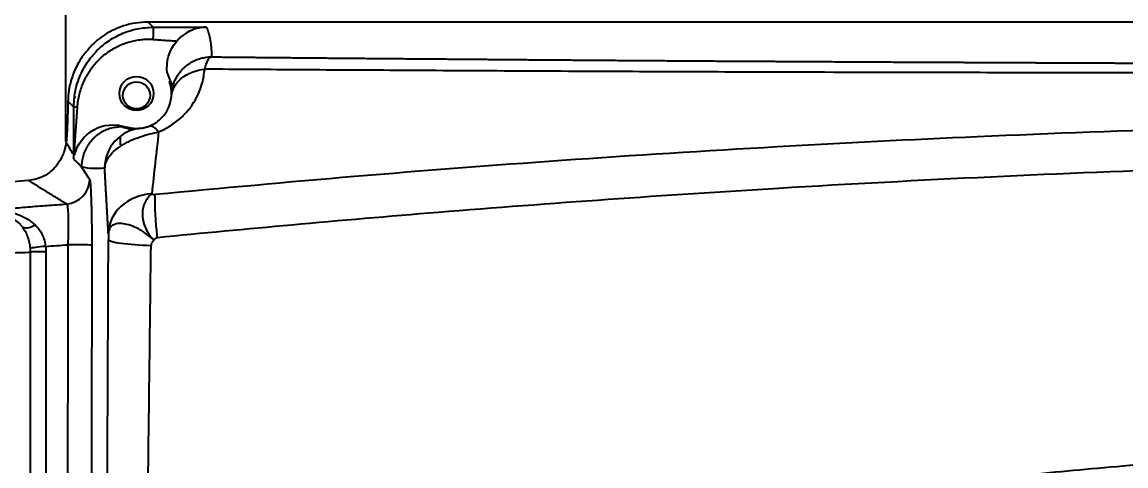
# Model space of a CAD drawing. Header units: millimetres. Extents: x 22 to 2359, y 6 to 1660.
# Drawn here: x 1019.8 to 1158.3, y 1384.1 to 1439.9 of the extents above; entities that cross this region are included whole.
import ezdxf

# ---------------------------------------------------------------- set-up
doc = ezdxf.new("R2010")
doc.units = ezdxf.units.MM
doc.layers.get('Defpoints').update_dxf_attribs({"linetype": 'CONTINUOUS'})
doc.layers.add('1LINE', color=7, linetype='CONTINUOUS')
doc.styles.add('Annotative', font='malgun.ttf')
doc.dimstyles.new('WOO', dxfattribs={"dimtxt": 20, "dimasz": 2, "dimexe": 1.25, "dimexo": 0.3, "dimgap": 1, "dimtad": 1, "dimdec": 1, "dimzin": 1, "dimdsep": 46, "dimtxsty": 'Annotative', "dimcen": 0, "dimclrd": 1, "dimclre": 1, "dimclrt": 2, "dimadec": 0, "dimazin": 0, "dimtfac": 1, "dimtdec": 1, "dimtofl": 0, "dimtmove": 0, "dimatfit": 3, "dimfxl": 0, "dimarcsym": 0})

# ---------------------------------------------------------------- blocks, each defined once
blk = doc.blocks.new('*D9')
at = {"layer": '1LINE', "color": 1, "lineweight": -2}
for p, q in [((948.16, 1394.59), (948.16, 1531.77)), ((1431.09, 1290.67), (1431.09, 1531.77)), ((950.16, 1530.52), (1429.09, 1530.52))]:
    blk.add_line(p, q, dxfattribs=at)
at = {"layer": '1LINE', "color": 1}
for points in [[(950.16, 1530.86), (950.16, 1530.19), (948.16, 1530.52)], [(1429.09, 1530.86), (1429.09, 1530.19), (1431.09, 1530.52)]]:
    blk.add_solid(points, dxfattribs=at)
at = {"layer": 'Defpoints', "color": 0}
for p in [(1431.09, 1530.52), (948.16, 1394.29), (1431.09, 1290.37)]:
    blk.add_point(p, dxfattribs=at)
at = {"layer": '1LINE', "color": 2, "insert": (1189.63, 1541.86), "char_height": 20, "attachment_point": 5, "style": 'Annotative'}
blk.add_mtext('483', dxfattribs=at)
blk = doc.blocks.new('*D12')
at = {"layer": '1LINE', "color": 1, "lineweight": -2}
for p, q in [((1025.27, 1424.9), (1025.27, 1492.44)), ((1431.09, 1290.67), (1431.09, 1492.44)), ((1027.27, 1491.19), (1429.09, 1491.19))]:
    blk.add_line(p, q, dxfattribs=at)
at = {"layer": '1LINE', "color": 1}
for points in [[(1027.27, 1491.52), (1027.27, 1490.85), (1025.27, 1491.19)], [(1429.09, 1491.52), (1429.09, 1490.85), (1431.09, 1491.19)]]:
    blk.add_solid(points, dxfattribs=at)
at = {"layer": 'Defpoints', "color": 0}
for p in [(1431.09, 1491.19), (1025.27, 1424.6), (1431.09, 1290.37)]:
    blk.add_point(p, dxfattribs=at)
at = {"layer": '1LINE', "color": 2, "insert": (1228.18, 1502.52), "char_height": 20, "attachment_point": 5, "style": 'Annotative'}
blk.add_mtext('406', dxfattribs=at)

msp = doc.modelspace()

# ---------------------------------------------------------------- linework, layer by layer
at = {"layer": '1LINE'}
for p, q in [((1035.58, 1439.88), (1036.22, 1439.24)), ((1342.13, 1439.88), (1035.58, 1439.88)), ((1025.53, 1429.94), (1026.27, 1429.21)), ((1026.28, 1423.2), (1026.27, 1429.21)), ((1026.32, 1423.2), (1026.73, 1429.21)), ((1032.13, 1424.46), (1032.13, 1425.57))]:
    msp.add_line(p, q, dxfattribs=at)
for centre, radius in [((1034.13, 1430.92), 2.15), ((1034.13, 1430.68), 1.7)]:
    msp.add_circle(centre, radius, dxfattribs=at)
for centre, major_axis, ratio, start_param, end_param in [((1036.11, 1437.72), (0.11, 1.52), 0.07408, 4.712389, 6.253607), ((1026.53, 1429.94), (1, -0.02), 0.490804, 1.580453, 1.780037), ((1035.14, 1421.58), (-0.54, 4.97), 0.999384, 0, 1.463021), ((1025.15, 1420.13), (-2.17, -2.23), 0.99694, 0.83923, 2.342329), ((1036.93, 1412.95), (-6.26, 1.09), 0.843858, 4.998092, 6.410229), ((1015.92, 1411.03), (-3.3, 3.76), 0.997886, 4.6809, 5.661906), ((1022.72, 1411.67), (1.99, 0.2), 0.024787, 1.567613, 2.920713), ((1025.52, 1411.85), (3, 0), 0.02481, 0.034917, 1.571511), ((1015.92, 1411.03), (5, 0), 0.025547, 4.707686, 6.064809), ((1022.76, 1410.99), (2, 0), 0.025548, 1.570106, 2.923217), ((1228.13, 811.91), (645.3, 0), 0.885157, 1.393202, 1.79558)]:
    msp.add_ellipse(centre, major_axis=major_axis, ratio=ratio, start_param=start_param, end_param=end_param, dxfattribs=at)
for points, degree, knots in [([(1035.58, 1439.88), (1035.05, 1439.86), (1034.02, 1439.81), (1032.52, 1439.44), (1030.88, 1438.78), (1029.14, 1437.68), (1028.13, 1436.52), (1027.63, 1435.94)], 3, [0, 0, 0, 0, 0.171571, 0.337987, 0.499252, 0.75053, 1, 1, 1, 1]), ([(1026.27, 1429.21), (1026.28, 1429.67), (1026.32, 1430.56), (1026.59, 1431.85), (1027.07, 1433.29), (1027.89, 1434.82), (1029.13, 1436.34), (1030.65, 1437.6), (1032.38, 1438.52), (1034.26, 1439.12), (1035.56, 1439.2), (1036.22, 1439.24)], 3, [0, 0, 0, 0, 0.087242, 0.170867, 0.250877, 0.377187, 0.500996, 0.625448, 0.750639, 0.873708, 1, 1, 1, 1]), ([(1036.22, 1439.24), (1037.54, 1439.24), (1039.53, 1439.25), (1040.18, 1439.25), (1041.21, 1439.25), (1042.7, 1439.25), (1042.92, 1439.25)], 2, [0, 0, 0, 0.5, 0.5, 0.75, 0.75, 1, 1, 1]), ([(1042.92, 1439.26), (1042.73, 1439.24), (1042.36, 1439.22), (1041.65, 1439.08), (1040.82, 1438.78), (1040.06, 1438.3), (1039.53, 1437.86), (1039.31, 1437.62), (1039.2, 1437.5)], 3, [0, 0, 0, 0, 0.145868, 0.287924, 0.553401, 0.788945, 0.899429, 1, 1, 1, 1]), ([(1042.92, 1439.25), (1043.21, 1438.48), (1043.37, 1437.66), (1043.46, 1437.17), (1043.5, 1436.67), (1043.55, 1436.09), (1043.52, 1435.51)], 2, [0, 0, 0, 0.5, 0.5, 0.75, 0.75, 1, 1, 1]), ([(1026.72, 1429.21), (1026.74, 1429.49), (1026.8, 1430.04), (1026.97, 1430.85), (1027.2, 1431.64), (1027.51, 1432.4), (1027.87, 1433.13), (1028.3, 1433.82), (1028.77, 1434.46), (1029.3, 1435.05), (1029.88, 1435.6), (1030.5, 1436.08), (1031.15, 1436.51), (1031.83, 1436.87), (1032.53, 1437.18), (1033.26, 1437.41), (1033.99, 1437.59), (1034.74, 1437.7), (1035.48, 1437.74), (1035.98, 1437.73), (1036.22, 1437.71)], 3, [0, 0, 0, 0, 0.0577, 0.115206, 0.172436, 0.229404, 0.286105, 0.342539, 0.398708, 0.454613, 0.510258, 0.565644, 0.620776, 0.675659, 0.730297, 0.784695, 0.838859, 0.892792, 0.946504, 1, 1, 1, 1]), ([(1036.22, 1437.71), (1036.47, 1437.69), (1036.96, 1437.65), (1037.7, 1437.6), (1038.45, 1437.55), (1038.95, 1437.52), (1039.2, 1437.5)], 3, [0, 0, 0, 0, 0.247801, 0.497072, 0.747779, 1, 1, 1, 1]), ([(1027.63, 1435.94), (1027.47, 1435.73), (1027.17, 1435.32), (1026.61, 1434.37), (1026.03, 1433.06), (1025.69, 1431.69), (1025.56, 1430.65), (1025.54, 1430.18), (1025.53, 1429.94)], 3, [0, 0, 0, 0, 0.117289, 0.228491, 0.495315, 0.764189, 0.882073, 1, 1, 1, 1]), ([(1042.69, 1433.97), (1042.75, 1434.19), (1042.88, 1434.63), (1043.05, 1435.02), (1043.19, 1435.26), (1043.34, 1435.44), (1043.45, 1435.48), (1043.52, 1435.51)], 3, [0, 0, 0, 0, 0.249629, 0.499535, 0.624688, 0.749782, 1, 1, 1, 1]), ([(1043.52, 1435.51), (1058.62, 1435.36), (1073.91, 1435.24), (1089.18, 1435.11), (1110.8, 1434.97), (1117.01, 1434.94), (1126.25, 1434.88), (1135.52, 1434.84), (1139.79, 1434.82), (1144.13, 1434.8), (1148.28, 1434.78), (1152.41, 1434.76), (1158.2, 1434.74), (1164.06, 1434.72)], 2, [0, 0, 0, 0.25, 0.25, 0.5, 0.6, 0.6, 0.75, 0.75, 0.821429, 0.821429, 0.892857, 0.892857, 1, 1, 1]), ([(1036.91, 1426.09), (1037.17, 1426.2), (1037.69, 1426.44), (1038.42, 1426.86), (1039.1, 1427.34), (1039.65, 1427.8), (1040.2, 1428.34), (1040.84, 1429.06), (1041.73, 1430.39), (1042.44, 1432.08), (1042.61, 1433.39), (1042.69, 1433.97)], 3, [0, 0, 0, 0, 0.065194, 0.132535, 0.202184, 0.272701, 0.319308, 0.41077, 0.542736, 0.79583, 1, 1, 1, 1]), ([(1038.51, 1430.54), (1038.58, 1431.32), (1038.99, 1432.17), (1040.53, 1433.47), (1041.64, 1433.87), (1042.69, 1433.97)], 3, [0, 0, 0, 0, 0.5, 0.5, 1, 1, 1, 1]), ([(1163.87, 1433.51), (1160.24, 1433.51), (1152.56, 1433.51), (1140.43, 1433.53), (1125.68, 1433.56), (1110.59, 1433.6), (1095.13, 1433.66), (1081.37, 1433.73), (1067.76, 1433.81), (1054.96, 1433.88), (1046.71, 1433.94), (1042.69, 1433.97)], 3, [0, 0, 0, 0, 0.088719, 0.187768, 0.297156, 0.450953, 0.559522, 0.679375, 0.792385, 0.898826, 1, 1, 1, 1]), ([(1038.52, 1430.73), (1038.53, 1430.87), (1038.53, 1431.15), (1038.48, 1431.72), (1038.34, 1432.16), (1038.26, 1432.45)], 3, [0, 0, 0, 0, 0.241466, 0.488466, 1, 1, 1, 1]), ([(1025.53, 1429.94), (1025.52, 1429.21), (1025.5, 1428.54), (1025.48, 1427.77), (1025.46, 1427.12), (1025.44, 1426.75), (1025.43, 1426.43), (1025.41, 1426.08), (1025.39, 1425.78), (1025.37, 1425.46), (1025.35, 1425.2), (1025.33, 1424.93), (1025.3, 1424.74)], 2, [0, 0, 0, 0.25, 0.25, 0.5, 0.5, 0.625, 0.625, 0.75, 0.75, 0.875, 0.875, 1, 1, 1]), ([(1035.8, 1426.85), (1035.92, 1426.9), (1036.18, 1427.02), (1036.65, 1427.3), (1037.37, 1427.87), (1037.99, 1428.71), (1038.39, 1429.66), (1038.47, 1430.26), (1038.51, 1430.54)], 3, [0, 0, 0, 0, 0.047628, 0.100773, 0.223573, 0.493608, 0.76038, 1, 1, 1, 1]), ([(1026.35, 1423.19), (1026.68, 1424.53), (1027.58, 1425.7), (1029.97, 1427.02), (1031.44, 1427.17), (1032.76, 1426.74)], 3, [0, 0, 0, 0, 0.5, 0.5, 1, 1, 1, 1]), ([(1034.6, 1426.55), (1034.61, 1426.55), (1034.63, 1426.55), (1034.72, 1426.56), (1034.83, 1426.58), (1034.98, 1426.6), (1035.15, 1426.64), (1035.33, 1426.69), (1035.5, 1426.74), (1035.65, 1426.79), (1035.74, 1426.83), (1035.8, 1426.85)], 3, [0, 0, 0, 0, 0.224286, 0.419601, 0.584491, 0.720674, 0.828706, 0.904379, 0.935553, 0.961734, 1, 1, 1, 1]), ([(1342.13, 1424.19), (1338.99, 1424.36), (1331.04, 1424.8), (1314.24, 1425.62), (1290.76, 1426.51), (1261.62, 1427.21), (1230.66, 1427.49), (1199.17, 1427.29), (1168.77, 1426.62), (1140.68, 1425.58), (1113.89, 1424.23), (1087.83, 1422.57), (1061.8, 1420.58), (1044.82, 1419), (1036.49, 1418.22)], 3, [0, 0, 0, 0, 0.030846, 0.078072, 0.164984, 0.260995, 0.363429, 0.468039, 0.56906, 0.661125, 0.743412, 0.832053, 0.917582, 1, 1, 1, 1]), ([(1030.14, 1421.58), (1030.18, 1421.82), (1030.27, 1422.32), (1030.71, 1423.07), (1031.4, 1423.78), (1032.13, 1424.32), (1032.82, 1424.72), (1033.56, 1425.09), (1034.54, 1425.47), (1035.74, 1425.84), (1036.54, 1426.01), (1036.91, 1426.09)], 3, [0, 0, 0, 0, 0.138853, 0.288391, 0.42005, 0.547063, 0.610536, 0.67356, 0.794687, 0.904121, 1, 1, 1, 1]), ([(1033.24, 1426.61), (1033.47, 1426.58), (1033.81, 1426.52), (1034.26, 1426.52), (1034.49, 1426.54), (1034.6, 1426.55)], 3, [0, 0, 0, 0, 0.494768, 0.746024, 1, 1, 1, 1]), ([(1025.27, 1424.6), (1025.27, 1424.56), (1025.25, 1424.48), (1025.2, 1424.24), (1025.14, 1423.96), (1025.05, 1423.66), (1024.89, 1423.17), (1024.57, 1422.49), (1024.06, 1421.79), (1023.78, 1421.5), (1023.64, 1421.36)], 3, [0, 0, 0, 0, 0.110078, 0.232106, 0.366489, 0.436693, 0.507225, 0.772569, 0.891386, 1, 1, 1, 1]), ([(1023.64, 1421.36), (1023.45, 1421.2), (1023.07, 1420.86), (1022.37, 1420.45), (1021.53, 1420.12), (1020.9, 1420.03), (1020.57, 1419.99)], 3, [0, 0, 0, 0, 0.219206, 0.441756, 0.710465, 1, 1, 1, 1]), ([(1027.24, 1421.71), (1027.72, 1421.63), (1028.69, 1421.47), (1029.65, 1421.54), (1030.14, 1421.58)], 3, [0, 0, 0, 0, 0.494769, 1, 1, 1, 1]), ([(1342.13, 1418.96), (1337.71, 1419.22), (1328.89, 1419.74), (1315.69, 1420.4), (1294.89, 1421.31), (1266.63, 1422.19), (1232.06, 1422.59), (1204.29, 1422.39), (1183.32, 1421.95), (1155.25, 1421.14), (1118.14, 1419.39), (1080.06, 1416.69), (1054.1, 1414.47), (1042.37, 1413.35), (1036.76, 1412.81)], 3, [0, 0, 0, 0, 0.04348, 0.086695, 0.129646, 0.247672, 0.363781, 0.468307, 0.519628, 0.56926, 0.74351, 0.883923, 0.944419, 1, 1, 1, 1]), ([(1020.57, 1419.99), (1019.27, 1419.88), (1016.66, 1419.67), (1011.45, 1419.16), (1004.96, 1418.41), (997.19, 1417.3), (986.87, 1415.55), (976.63, 1413.39), (966.48, 1410.85), (961.45, 1409.41), (958.94, 1408.69)], 3, [0, 0, 0, 0, 0.062502, 0.125003, 0.250006, 0.37501, 0.500014, 0.749999, 0.875, 1, 1, 1, 1]), ([(1025.35, 1417.04), (1024.94, 1417.3), (1024.12, 1417.8), (1022.52, 1418.78), (1021.34, 1419.51), (1020.57, 1419.99)], 3, [0, 0, 0, 0, 0.258883, 0.511844, 1, 1, 1, 1]), ([(1036.04, 1418.32), (1035.86, 1418.14), (1035.52, 1417.79), (1034.97, 1416.91), (1034.76, 1415.58), (1035.14, 1414.19), (1035.65, 1413.27), (1036.02, 1412.81), (1036.25, 1412.62), (1036.34, 1412.54)], 3, [0, 0, 0, 0, 0.128978, 0.250035, 0.499174, 0.748354, 0.874568, 0.949903, 1, 1, 1, 1]), ([(1036.04, 1418.32), (1036.07, 1418.31), (1036.14, 1418.28), (1036.24, 1418.24), (1036.36, 1418.22), (1036.45, 1418.22), (1036.49, 1418.22)], 3, [0, 0, 0, 0, 0.245508, 0.494108, 0.742597, 1, 1, 1, 1]), ([(1036.76, 1412.81), (1036.73, 1413.13), (1036.62, 1414.14), (1036.5, 1415.84), (1036.46, 1417.33), (1036.48, 1418.01), (1036.49, 1418.22)], 3, [0, 0, 0, 0, 0.158326, 0.499985, 0.838735, 1, 1, 1, 1]), ([(1015.69, 1416.24), (1016.49, 1416.32), (1018.1, 1416.47), (1020.52, 1416.68), (1022.93, 1416.87), (1024.54, 1416.98), (1025.35, 1417.04)], 3, [0, 0, 0, 0, 0.249994, 0.499992, 0.750009, 1, 1, 1, 1]), ([(1015.69, 1416.24), (1016.01, 1416.25), (1016.62, 1416.27), (1017.51, 1416.19), (1018.33, 1416.03), (1019.29, 1415.74), (1020.16, 1415.34), (1020.92, 1414.84), (1021.25, 1414.55), (1021.4, 1414.41)], 3, [0, 0, 0, 0, 0.162392, 0.311504, 0.448432, 0.575791, 0.804023, 0.906905, 1, 1, 1, 1]), ([(1025.35, 1417.04), (1025.38, 1417.01), (1025.43, 1416.96), (1025.51, 1416.53), (1025.57, 1415.57), (1025.58, 1414.16), (1025.55, 1412.9), (1025.53, 1412.25), (1025.52, 1411.92)], 3, [0, 0, 0, 0, 0.125069, 0.249921, 0.498369, 0.747762, 0.873648, 1, 1, 1, 1]), ([(1019.77, 1414.2), (1019.9, 1414.08), (1020.14, 1414.02), (1020.73, 1414.1), (1021.09, 1414.23), (1021.4, 1414.41)], 3, [0, 0, 0, 0, 0.5, 0.5, 1, 1, 1, 1]), ([(1021.4, 1414.41), (1021.58, 1414.23), (1021.93, 1413.87), (1022.32, 1413.2), (1022.6, 1412.48), (1022.68, 1411.97), (1022.72, 1411.72)], 3, [0, 0, 0, 0, 0.263068, 0.513012, 0.760043, 1, 1, 1, 1]), ([(1036.34, 1412.54), (1036.01, 1412.79), (1035.52, 1413.16), (1034.87, 1413.62), (1034.21, 1414.02), (1033.39, 1414.37), (1032.63, 1414.55), (1032.09, 1414.6), (1031.61, 1414.58), (1031.2, 1414.44), (1030.91, 1414.19), (1030.68, 1413.85), (1030.63, 1413.55), (1030.6, 1413.36)], 3, [0, 0, 0, 0, 0.125111, 0.187412, 0.249767, 0.374904, 0.499893, 0.56243, 0.625098, 0.750236, 0.812592, 0.874893, 1, 1, 1, 1]), ([(1019.77, 1414.2), (1019.9, 1414.02), (1020.17, 1413.64), (1020.46, 1412.97), (1020.68, 1412.24), (1020.75, 1411.73), (1020.78, 1411.49)], 3, [0, 0, 0, 0, 0.251365, 0.500029, 0.755057, 1, 1, 1, 1]), ([(1030.61, 1412.6), (1030.66, 1412.43), (1031.24, 1412.25), (1033.18, 1411.98), (1034.54, 1411.88), (1035.96, 1411.84)], 3, [0, 0, 0, 0, 0.5, 0.5, 1, 1, 1, 1]), ([(1035.03, 1337.11), (1035.15, 1346.56), (1035.39, 1366.21), (1035.7, 1391.12), (1035.89, 1406.58), (1035.96, 1411.84)], 3, [0, 0, 0, 0, 0.37944, 0.788814, 1, 1, 1, 1]), ([(1036.34, 1412.54), (1036.31, 1412.51), (1036.27, 1412.45), (1036.2, 1412.37), (1036.14, 1412.29), (1036.06, 1412.18), (1035.98, 1412.04), (1035.96, 1411.91), (1035.96, 1411.84)], 3, [0, 0, 0, 0, 0.1349, 0.267582, 0.397205, 0.523119, 0.763649, 1, 1, 1, 1]), ([(1036.34, 1412.54), (1036.4, 1412.61), (1036.51, 1412.74), (1036.68, 1412.79), (1036.76, 1412.81)], 3, [0, 0, 0, 0, 0.521451, 1, 1, 1, 1]), ([(1020.8, 1411), (1020.8, 1403.99), (1020.8, 1389.72), (1020.79, 1368.22), (1020.78, 1347.24), (1020.78, 1333.51), (1020.78, 1327.01)], 3, [0, 0, 0, 0, 0.250152, 0.508761, 0.767371, 1, 1, 1, 1]), ([(1342.13, 1378.8), (1342.06, 1378.81), (1336.2, 1379.77), (1326.92, 1381.13), (1313.88, 1382.69), (1304.6, 1383.62), (1296.59, 1384.31), (1287.95, 1384.97), (1276.9, 1385.65), (1265.84, 1386.13), (1257.15, 1386.41), (1249.06, 1386.6), (1239.61, 1386.74), (1228.76, 1386.8), (1217.96, 1386.75), (1206.48, 1386.59), (1194.06, 1386.25), (1180.97, 1385.7), (1167.78, 1384.91), (1157.02, 1384.07), (1148.81, 1383.29), (1141.38, 1382.52), (1129.21, 1381.09), (1114.75, 1378.97), (1098.94, 1376.08), (1085.36, 1373.22), (1076.07, 1370.83), (1071.61, 1369.68)], 3, [0, 0, 0, 0, 0.000744, 0.065535, 0.103433, 0.145532, 0.168239, 0.191918, 0.240973, 0.290056, 0.313776, 0.336614, 0.379045, 0.417699, 0.456017, 0.497795, 0.543948, 0.592653, 0.641942, 0.689355, 0.711573, 0.732696, 0.771676, 0.846612, 0.89383, 0.94911, 1, 1, 1, 1])]:
    msp.add_open_spline(points, degree=degree, knots=knots, dxfattribs=at)
for points, degree in [([(1038, 1433.48), (1037.8, 1434.91), (1038.23, 1436.41), (1039.2, 1437.5)], 3), ([(1037.98, 1433.47), (1038.68, 1431.78)], 1), ([(1038.64, 1431.59), (1038.64, 1431.59), (1038.65, 1431.21)], 2), ([(1032.26, 1426.71), (1031.83, 1426.95)], 1), ([(1035.8, 1426.85), (1036.02, 1426.94), (1036.42, 1426.7), (1036.91, 1426.09)], 3), ([(1033.63, 1426.34), (1032.26, 1426.71)], 1), ([(1036.91, 1426.09), (1036.62, 1423.5), (1036.33, 1420.91), (1036.04, 1418.32)], 3), ([(1025.3, 1424.74), (1025.29, 1424.69), (1025.28, 1424.64), (1025.27, 1424.6)], 3), ([(1026.28, 1423.2), (1025.95, 1423.71), (1025.63, 1424.22), (1025.3, 1424.74)], 3), ([(1026.24, 1422.65), (1026.27, 1422.83), (1026.28, 1423.02), (1026.28, 1423.2)], 3), ([(1026.24, 1422.65), (1026.59, 1422.34), (1026.92, 1422.03), (1027.24, 1421.71)], 3), ([(1028.25, 1420.14), (1027.91, 1420.66), (1027.58, 1421.19), (1027.24, 1421.71)], 3), ([(1030.6, 1413.36), (1030.37, 1417.5), (1030.14, 1421.58)], 2), ([(1028.25, 1420.14), (1028.28, 1420.09), (1028.33, 1419.71), (1028.38, 1419.04), (1028.42, 1418.11), (1028.46, 1416.97), (1028.49, 1415.64), (1028.51, 1414.18), (1028.52, 1412.63), (1028.52, 1411.85)], 2), ([(1030.6, 1413.36), (1030.6, 1413.11), (1030.61, 1412.89), (1030.61, 1412.6)], 3), ([(1022.72, 1411.72), (1023.66, 1411.79), (1024.59, 1411.86), (1025.52, 1411.92)], 3), ([(1022.72, 1411.72), (1022.74, 1411.49), (1022.75, 1411.27), (1022.76, 1411.04)], 3), ([(1025.52, 1411.92), (1025.49, 1383.62), (1025.43, 1355.34), (1025.34, 1327.16)], 3), ([(1028.52, 1411.85), (1028.5, 1390.56), (1028.41, 1348.07), (1028.34, 1326.88)], 2), ([(1030.29, 1337.78), (1030.44, 1373.05), (1030.61, 1412.6)], 2), ([(1020.78, 1411.49), (1020.8, 1411.32), (1020.8, 1411.16), (1020.8, 1411)], 3)]:
    msp.add_open_spline(points, degree=degree, dxfattribs=at)
for points, weights in [([(1038.52, 1430.73), (1038.64, 1433.46), (1040.6, 1435.51), (1043.52, 1435.51)], [1.27552162205, 0.991119316685, 0.926893936171, 1.0828454805]), ([(1026.27, 1429.21), (1026.28, 1429.23), (1026.46, 1429.23), (1026.72, 1429.21)], [1.16426766713, 0.945170314707, 0.94524413582, 1.16448913047]), ([(1033.24, 1426.61), (1029.89, 1427.3), (1027.24, 1425.14), (1027.24, 1421.71)], [1.22545359522, 0.924848652879, 0.924848801594, 1.22545404136]), ([(1022.74, 1411.04), (1022.74, 1383.03), (1022.74, 1355.06), (1022.75, 1327.16)], [1.00030317333, 0.999894828057, 0.999899149301, 1.00031613707])]:
    msp.add_rational_spline(points, weights, degree=3, dxfattribs=at)

# ---------------------------------------------------------------- dimensions: what is measured, and where the dimension line sits
dim = msp.add_linear_dim(base=(1431.09, 1530.52), p1=(948.16, 1394.29), p2=(1431.09, 1290.37), text='483', dimstyle='WOO', override={"dimdec": 0}, dxfattribs=at)
dim.commit()
dim.dimension.update_dxf_attribs({"geometry": '*D9', "text_midpoint": (1189.63, 1541.86)})
dim = msp.add_linear_dim(base=(1431.09, 1491.19), p1=(1025.27, 1424.6), p2=(1431.09, 1290.37), dimstyle='WOO', override={"dimdec": 0}, dxfattribs=at)
dim.commit()
dim.dimension.update_dxf_attribs({"geometry": '*D12', "text_midpoint": (1228.18, 1502.52)})

doc.saveas('drawing.dxf')
